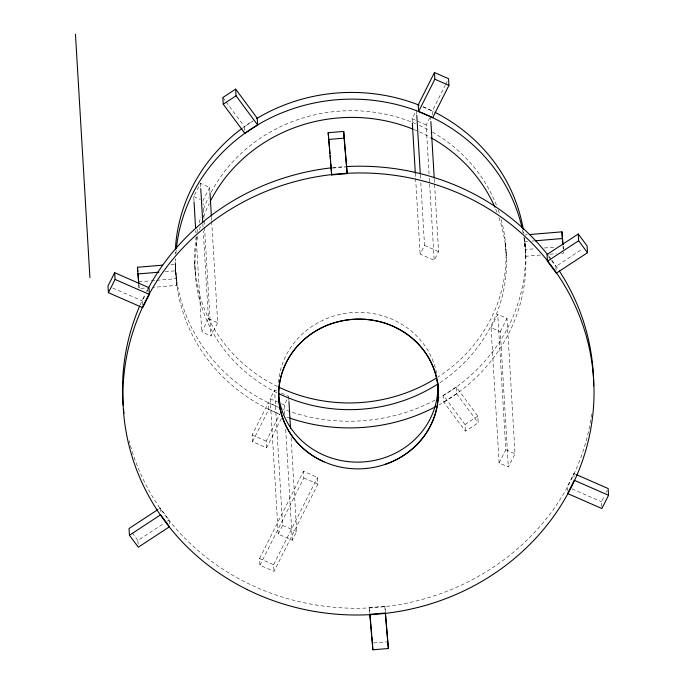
<?xml version="1.0" encoding="UTF-8"?>
<svg xmlns="http://www.w3.org/2000/svg" width="684" height="684" viewBox="0 0 684 684"><rect width="100%" height="100%" fill="white"/><g stroke="black" fill="none" stroke-linecap="round" stroke-linejoin="round"><path stroke-width="0.51" stroke-dasharray="3.42 2.56" d="M142.537 304.799L142.306 300.951L145.17 295.266M147.069 291.487L148.026 289.589M281.406 418.36L266.589 447.815L252.516 441.659L252.114 434.964L268.367 402.662L277.747 406.766M252.516 441.659L268.761 409.357L268.367 402.662M266.589 447.815L266.187 441.12L279.568 414.513M432.51 114.818L432.288 110.996L445.19 85.338M445.669 84.389L447.105 81.541M259.552 558.546L303.457 471.267L317.53 477.423L317.932 484.118L274.019 571.396L259.946 565.24L259.552 558.546L273.626 564.702L274.019 571.396M259.946 565.24L303.858 477.962L303.457 471.267M273.626 564.702L317.53 477.423M575.74 474.371L573.833 473.533L567.173 486.786L567.404 490.633M601.766 506.596L601.475 501.791L604.331 496.114M606.238 492.326L607.187 490.428M193.982 200.831L193.726 196.573L200.438 183.338L209.672 187.407L209.988 192.734M209.672 187.407L202.96 200.634L203.216 204.901M211.698 221.505L217.709 322.737L211.005 335.972L201.771 331.902L208.475 318.667L203.285 231.286M291.11 437.811L296.685 531.588L292.273 540.283L278.226 534.084L270.18 398.755L274.583 390.06L277.396 391.299M412.281 121.949L412.093 118.751L416.496 110.064M284.809 414.538L284.236 404.945L288.639 396.25L278.337 391.71M429.056 173.967L426.141 124.95L429.672 117.99M278.226 534.084L282.629 525.389L274.583 390.06M434.605 184.458L438.589 251.592L434.186 260.279L420.13 254.089L424.533 245.394L420.805 182.525M491.061 327.602L497.772 314.366L507.006 318.436L515.043 453.774L508.34 467.001L499.106 462.94L491.061 327.602L500.295 331.672L508.34 467.001M500.295 331.672L507.006 318.436M499.106 462.94L505.809 449.704L497.772 314.366M244.658 130.49L244.436 126.668L252.969 121.068M158.483 509.212L160.27 508.041L169.128 520.002L169.35 523.85M138.125 544.319L137.894 540.471L163.775 523.508M167.341 521.165L169.128 520.002M556.101 270.291L555.878 266.444L582.64 248.891M443.412 395.386L456.219 386.99L477.8 416.137L478.201 422.832L465.394 431.228L443.805 402.081L443.412 395.386L464.992 424.533L465.394 431.228M443.805 402.081L456.613 393.685L456.219 386.99M464.992 424.533L477.8 416.137M332.296 168.102L345.745 166.982M171.077 264.452L175.284 264.101L176.942 285.356L152.771 287.374M525.158 234.911L527.261 234.74M165.169 271.676L175.677 270.796L175.207 263.331M540.48 255.021L525.765 256.252L524.5 241.7L527.655 241.435M531.861 241.084L533.965 240.905M138.707 281.817L150.275 280.85M151.326 280.765L155.524 280.406M156.576 280.32L176.549 278.653M525.842 257.03L525.372 249.549L534.828 248.762M544.284 247.976L555.844 247.009M138.749 284.356L139.108 288.511L145.418 287.981M549.936 254.234L556.246 253.704M561.496 253.268L563.599 253.089L563.428 250.224M369.711 613.36L369.369 607.589L384.887 606.289L385.434 612.548M373.481 642.977L386.93 641.857M422.9 106.892L432.288 110.996M112.766 288.032L142.306 300.951M571.935 488.872L601.475 501.791M268.761 409.357L280.021 414.282M252.114 434.964L266.187 441.12M303.858 477.962L317.932 484.118M412.093 118.751L426.141 124.95M424.533 245.394L438.589 251.592M193.726 196.573L200.19 199.42M208.475 318.667L217.709 322.737M505.809 449.704L515.043 453.774M270.18 398.755L277.678 402.055M281.423 403.705L284.236 404.945M282.629 525.389L296.685 531.588M548.919 257.047L550.817 259.612M551.449 260.459L555.878 266.444M456.613 393.685L478.201 422.832M222.847 97.521L225.387 100.95M226.019 101.805L244.436 126.668M132.209 532.785L137.894 540.471M562.966 245.812L563.419 251.011M524.38 238.118L525.372 249.549M369.369 607.589L369.822 612.804M175.677 270.796L176.942 285.356M563.206 246.394L563.377 249.267M573.833 473.533L574.064 477.381M524.936 242.008L525.329 248.702M524.277 237.87L524.5 241.7M505.536 243.649L505.929 250.353M505.989 251.054L506.382 257.748M430.552 116.254L430.8 120.512M434.289 179.123L434.537 183.389M429.313 178.233L434.186 260.279M416.556 111.124L416.753 114.322M420.361 175.061L420.549 178.259M415.316 173.103L415.573 177.361M415.633 178.43L420.13 254.089M384.887 606.289L385.229 612.06M288.708 397.318L288.896 400.508M285.69 429.449L292.273 540.283M211.442 217.238L211.63 220.436M203.464 209.159L204.097 219.821M204.165 220.881L204.482 226.216M204.542 227.276L211.005 335.972M200.438 183.338L200.686 187.596M202.84 223.83L203.028 227.028M195.752 230.67L195.88 232.799M196.137 237.066L201.771 331.902M194.666 262.605L195.068 269.308M195.12 270.009L195.521 276.704M175.72 271.651L176.113 278.354M160.27 508.041L160.501 511.889M138.878 284.681L139.108 288.511M523.884 237.228A175.241 164.357 -3.4 0 1 439.051 404.868M288.793 417.753A175.241 164.357 -3.4 0 1 286.835 417.06M280.038 414.453A175.241 164.357 -3.4 0 1 175.634 258.697M175.925 253.559A175.241 164.357 -3.4 0 1 176.275 249.532M522.499 229.944A175.241 164.357 -3.4 0 1 523.14 233.064M524.508 237.81A175.241 164.357 -3.4 0 1 439.564 397.661M434.964 400.166A175.241 164.357 -3.4 0 1 282.543 408.904M278.679 407.365A175.241 164.357 -3.4 0 1 175.121 259.21M175.172 254.063A175.241 164.357 -3.4 0 1 175.241 252.003M242.888 127.737A175.241 164.357 -3.4 0 1 253.071 120.777M422.926 106.695A175.241 164.357 -3.4 0 1 434.203 111.902M523.653 231.577A175.241 164.357 -3.4 0 1 523.97 233.663M498.918 217.538A155.772 146.094 -3.4 0 1 439.641 382.86M276.917 392.727A155.772 146.094 -3.4 0 1 198.112 235.484M199.514 229.619A155.772 146.094 -3.4 0 1 200.309 226.712M203.584 216.7A155.772 146.094 -3.4 0 1 209.253 203.43M413.88 129.507A155.772 146.094 -3.4 0 1 430.159 137.27M495.661 209.022A155.772 146.094 -3.4 0 1 497.174 212.784M501.201 219.538A155.772 146.094 -3.4 0 1 437.495 377.303M277.473 386.503A155.772 146.094 -3.4 0 1 196.231 236.749M196.924 232.722A155.772 146.094 -3.4 0 1 197.933 227.806M199.112 222.924A155.772 146.094 -3.4 0 1 200.814 216.99M203.55 209.013A155.772 146.094 -3.4 0 1 208.406 197.659M211.194 192.161A155.772 146.094 -3.4 0 1 415.444 123.624M419.335 125.343A155.772 146.094 -3.4 0 1 429.757 130.567M432.408 132.063A155.772 146.094 -3.4 0 1 496.413 205.14M498.183 209.885A155.772 146.094 -3.4 0 1 499.782 214.682M591.669 414.025A235.604 220.975 -3.4 0 1 370.737 607.845A235.604 220.975 -3.4 0 1 129.088 440.693M140.066 305.09A235.604 220.975 -3.4 0 1 145.008 294.513M146.453 291.675A235.604 220.975 -3.4 0 1 147.445 289.794M332.86 167.665A235.604 220.975 -3.4 0 1 345.343 166.631M548.431 255.696A235.604 220.975 -3.4 0 1 558.751 270.069M278.439 382.698A79.831 74.872 -3.4 0 1 353.919 312.477A79.831 74.872 -3.4 0 1 436.708 373.832"/><path stroke-width="1.03" d="M114.673 272.694L108.004 285.946L108.405 292.684L142.708 307.68L149.377 294.436L148.975 287.699L114.673 272.694L115.074 279.431L108.405 292.684M434.46 72.538L418.215 104.84L418.608 111.535L432.681 117.691L448.935 85.389L448.533 78.686L434.46 72.538L434.862 79.233L418.608 111.535M608.546 495.276L601.877 508.528L567.575 493.523L574.235 480.271L608.546 495.276L608.144 488.538L576.697 474.781M235.655 89.125L222.847 97.521L223.249 104.216L244.829 133.363L257.637 124.967L257.244 118.272L235.655 89.125L236.057 95.82L257.637 124.967M223.249 104.216L236.057 95.82M157.594 509.794L129.045 528.518L129.447 535.256L138.296 547.209L169.529 526.731L160.672 514.778L129.447 535.256M578.245 234.013L547.02 254.482L547.422 261.22L556.28 273.173L587.505 252.704L587.103 245.966L578.245 234.013L578.647 240.742L587.505 252.704M547.422 261.22L578.647 240.742M328.183 132.713L343.701 131.413L347.181 173.633L331.654 174.924L328.183 132.713L328.636 137.929M328.577 139.451L344.103 138.151L343.701 131.413M138.655 283.313L137.45 267.256L162.672 265.153M529.356 234.561L561.94 231.842L563.026 244.316M137.843 273.959L158.868 272.206M535.016 240.819L562.342 238.536L561.94 231.842M388.367 648.5L385.289 613.026L369.77 614.317L372.848 649.8L388.367 648.5L385.519 613.591M434.862 79.233L448.935 85.389M115.074 279.431L149.377 294.436M562.342 238.536L562.881 244.778M344.103 138.151L347.181 173.633M328.816 140.015L329.355 146.282M329.534 148.368L329.987 153.584M330.175 155.67L330.714 161.928M330.894 164.015L331.654 174.924M370.001 614.89L370.369 619.063M370.548 621.149L371.72 634.718M371.908 636.804L372.447 643.063M137.45 267.256L137.809 271.42M137.988 273.497L138.527 279.73M430.869 121.581L434.22 178.062M416.812 115.391L420.292 174.001M412.341 123.017L415.316 173.103M372.558 644.986L372.848 649.8M288.956 401.576L290.538 428.218M209.988 192.734L211.382 216.178M200.754 188.664L202.78 222.762M194.042 201.9L195.624 228.542M138.707 281.817L138.826 283.723M75.454 34.2L89.92 277.593M435.357 406.86A175.241 164.357 -3.4 0 1 289.777 418.086M176.378 248.531A175.241 164.357 -3.4 0 1 340.914 99.462A175.241 164.357 -3.4 0 1 522.046 227.875M175.395 248.916A175.241 164.357 -3.4 0 1 242.076 128.344M256.594 118.606A175.241 164.357 -3.4 0 1 419.078 105.131M435.127 112.373A175.241 164.357 -3.4 0 1 523.311 229.491M437.888 383.998A155.772 146.094 -3.4 0 1 278.824 393.668M210.168 201.592A155.772 146.094 -3.4 0 1 412.897 129.105M431.04 137.758A155.772 146.094 -3.4 0 1 494.857 207.158M436.614 377.859A155.772 146.094 -3.4 0 1 278.431 386.964M559.315 270.932A235.604 220.975 -3.4 0 1 593.626 385.879M123.958 413.316A235.604 220.975 -3.4 0 1 123.522 409.246M123.154 405.167A235.604 220.975 -3.4 0 1 139.647 306.064M147.941 288.853A235.604 220.975 -3.4 0 1 331.826 167.785M346.386 166.571A235.604 220.975 -3.4 0 1 547.781 254.876M324.071 461.88A79.831 74.958 -3.7 0 1 278.773 390.53A79.831 74.958 -3.7 0 1 332.031 323.429M331.868 323.643A79.831 74.778 -3.5 0 1 392.83 326.191M392.821 326.208A79.831 74.795 -3.1 0 1 433.699 368.462A79.831 74.855 -2.8 0 1 385.007 464.41M437.76 382.373A79.831 74.872 -3.4 0 1 364.17 461.862A79.831 74.872 -3.4 0 1 278.619 394.95M247.275 589.617A235.604 220.975 -3.4 0 0 593.909 385.237A235.604 220.975 -3.4 0 0 234.236 207.09A235.604 220.975 -3.4 0 0 247.275 589.617M320.796 460.272A79.831 74.872 -3.4 0 0 438.247 391.017A79.831 74.872 -3.4 0 0 316.376 330.654A79.831 74.872 -3.4 0 0 320.796 460.272"/></g></svg>
